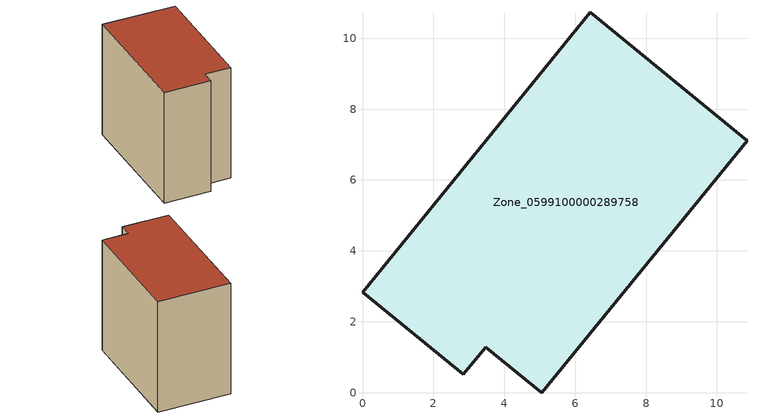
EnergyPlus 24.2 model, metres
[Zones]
Zone_0599100000289758
 floor ground (C_G): 3.48,1.28 2.84,0.51 0,2.83 6.43,10.73 10.85,7.11 5.06,0 z0
 wall outside (C_F): 6.43,10.73 0,2.83 2.84,0.51 3.48,1.28 5.06,0 10.85,7.11 6.43,10.73 z0:9.23
 roof outside (C_R): 5.06,0 10.85,7.11 6.43,10.73 0,2.83 2.84,0.51 3.48,1.28 z9.23
[BUILDING]
Pand.0599100000289758: North Axis=0; Terrain=City; Loads Convergence Tolerance Value=0.04; Temperature Convergence Tolerance Value=0.4; Solar Distribution=FullExterior; Maximum Number of Warmup Days=25; Minimum Number of Warmup Days=1
[Site:Location]
Rotterdam.The.Hague.AP_ZH_NLD Design_Conditions: Latitude=51.96; Longitude=4.45; Time Zone=1; Elevation=-4.5
[SITE:GROUNDTEMPERATURE:BUILDINGSURFACE]
18, 18, 18, 18, 18, 18, 18, 18, 18, 18, 18, 18
[MATERIAL] Thermal Absorptance=0.9; Solar Absorptance=0.7; Visible Absorptance=0.7
Name | Roughness | Thickness | Conductivity | Density | Specific Heat
G.TI.1946 | MediumSmooth | 0.15 | 1 | 540 | 1210
F.TI.1946 | Rough | 0.3 | 0.857143 | 1920 | 840
R.TI.1946 | MediumRough | 0.2 | 0.1 | 1500 | 1000
[CONSTRUCTION]
C_G: G.TI.1946
C_F: F.TI.1946
C_R: R.TI.1946
[ZONE]
Zone_0599100000289758: Type=1; Multiplier=1; Ceiling Height=Autocalculate; Volume=Autocalculate; Floor Area=autocalculate; Part of Total Floor Area=Yes
[ZONEINFILTRATION:DESIGNFLOWRATE]
Infil_Zone_0599100000289758: Zone or ZoneList or Space or SpaceList=Zone_0599100000289758; Schedule=AlwaysOn; Design Flow Rate Calculation Method=Flow/Area; Flow Rate per Floor Area=0.003; Constant Term Coefficient=1; Temperature Term Coefficient=0; Velocity Term Coefficient=0; Velocity Squared Term Coefficient=0
[HVACTEMPLATE:ZONE:IDEALLOADSAIRSYSTEM]
Zone_0599100000289758: Maximum Heating Supply Air Temperature=50; Minimum Cooling Supply Air Temperature=13; Maximum Heating Supply Air Humidity Ratio=0.0156; Minimum Cooling Supply Air Humidity Ratio=0.0077; Heating Limit=NoLimit; Cooling Limit=NoLimit; Dehumidification Control Type=ConstantSensibleHeatRatio; Cooling Sensible Heat Ratio=0.7; Dehumidification Setpoint=60; Humidification Control Type=None; Humidification Setpoint=30; Outdoor Air Method=None; Outdoor Air Flow Rate per Person=0.00944; Outdoor Air Flow Rate per Zone Floor Area=0; Outdoor Air Flow Rate per Zone=0; Demand Controlled Ventilation Type=None; Outdoor Air Economizer Type=NoEconomizer; Heat Recovery Type=None; Sensible Heat Recovery Effectiveness=0.7; Latent Heat Recovery Effectiveness=0.65
[ZONECONTROL:THERMOSTAT]
ThermostatControl_Zone_0599100000289758: Zone or ZoneList=Zone_0599100000289758; Control Type Schedule=DualSetpointControlType; Control 1=Thermostat_Zone_0599100000289758; Temperature Difference Between Cutout And Setpoint=0
[THERMOSTATSETPOINT:DUALSETPOINT]
Thermostat_Zone_0599100000289758: Heating Setpoint Temperature Schedule=HeatingSetpoint_Zone_0599100000289758; Cooling Setpoint Temperature Schedule=CoolingSetpoint_Zone_0599100000289758
[SCHEDULE:COMPACT]
HeatingSetpoint_Zone_0599100000289758: Through: 12/31, For: AllDays, Until: 24:00, 21
CoolingSetpoint_Zone_0599100000289758: Through: 12/31, For: AllDays, Until: 24:00, 24
DualSetpointControlType: Through: 12/31, For: AllDays, Until: 24:00, 4
AlwaysOn: Through: 12/31, For: AllDays, Until: 24:00, 1
